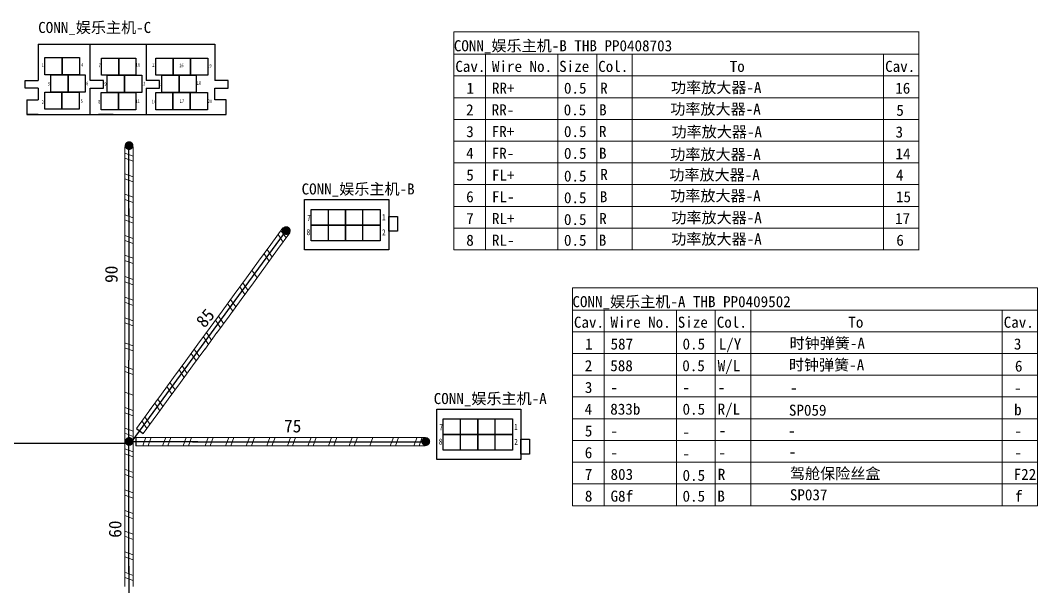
# Model space of a CAD drawing. Header units: millimetres. Extents: x 17 to 3784, y 12 to 1382.
# Drawn here: x 1261.2 to 1377.7, y 765.3 to 830 of the extents above; entities that cross this region are included whole.
import ezdxf

# ---------------------------------------------------------------- set-up
doc = ezdxf.new("R2010")
doc.units = ezdxf.units.MM
doc.styles.add('FangSong_GB2312_Style', font='simfang.ttf')
doc.styles.add('HZ', font='', dxfattribs={"width": 0.7})
doc.styles.add('仿宋_GB2312', font='', dxfattribs={"width": 0.7})
doc.styles.get('HZ').set_extended_font_data('宋体')
doc.styles.get('仿宋_GB2312').set_extended_font_data('宋体')

msp = doc.modelspace()

# ---------------------------------------------------------------- hatches: boundary and pattern name
h = msp.add_hatch(color=0)
edge = h.paths.add_edge_path(flags=0)
edge.add_arc((1273.69, 815.71), 0.507, 180, 540)
h = msp.add_hatch(color=0)
edge = h.paths.add_edge_path(flags=0)
edge.add_arc((1291.68, 805.99), 0.507, 180, 540)
h = msp.add_hatch(color=0)
edge = h.paths.add_edge_path(flags=0)
edge.add_arc((1273.7, 781.88), 0.507, 180, 540)
h = msp.add_hatch(color=0)
edge = h.paths.add_edge_path(flags=0)
edge.add_arc((1307.64, 781.86), 0.507, 180, 540)

# ---------------------------------------------------------------- linework, layer by layer
at = {"color": 0}
for p, q in [((1263.29, 827.32), (1283.51, 827.32)), ((1269.24, 823.15), (1269.24, 827.32)), ((1275.66, 827.32), (1275.66, 823.15)), ((1283.51, 827.32), (1283.51, 823.15)), ((1261.78, 823.15), (1263.29, 823.15)), ((1261.78, 822.28), (1261.78, 823.15)), ((1270.75, 823.15), (1269.24, 823.15)), ((1270.75, 822.28), (1270.75, 823.15)), ((1277.17, 823.15), (1275.66, 823.15)), ((1277.17, 822.28), (1277.17, 823.15)), ((1285.02, 823.15), (1283.51, 823.15)), ((1285.02, 822.28), (1285.02, 823.15)), ((1263.29, 822.28), (1261.78, 822.28)), ((1269.24, 819.28), (1269.24, 822.28)), ((1269.24, 822.28), (1270.75, 822.28)), ((1275.66, 822.28), (1275.66, 819.28)), ((1275.66, 822.28), (1277.17, 822.28)), ((1283.51, 822.28), (1285.02, 822.28)), ((1262, 820.93), (1262, 819.28)), ((1262, 820.93), (1263.29, 820.93)), ((1262, 820.93), (1262, 820.93)), ((1284.81, 820.93), (1283.51, 820.93)), ((1284.81, 819.28), (1284.81, 820.93)), ((1263.29, 819.28), (1262, 819.28)), ((1270.18, 819.29), (1271.88, 819.29)), ((1272.27, 819.28), (1273.96, 819.28)), ((1274.24, 819.26), (1275.94, 819.26)), ((1282.89, 819.28), (1284.81, 819.28)), ((1296.49, 806.62), (1296.49, 808.42)), ((1300.45, 806.62), (1300.45, 808.42)), ((1296.49, 804.82), (1296.49, 806.62)), ((1300.45, 804.82), (1300.45, 806.62)), ((1311.61, 782.66), (1311.61, 784.46)), ((1315.57, 782.66), (1315.57, 784.46)), ((1311.61, 780.86), (1311.61, 782.66)), ((1315.57, 780.86), (1315.57, 782.66))]:
    msp.add_line(p, q, dxfattribs=at)
for p, q in [((1273.19, 815.57), (1274.17, 815.57)), ((1291.29, 806.29), (1292.07, 805.71)), ((1274.46, 782.35), (1274.46, 781.36)), ((1274.52, 783.37), (1275.31, 782.8)), ((1307.57, 782.34), (1307.57, 781.36)), ((1238.6, 781.69), (1273.69, 781.69))]:
    msp.add_line(p, q)
at = {"color": 0, "linetype": 'Continuous', "lineweight": 13}
for points in [[(1310.85, 828.71), (1364.08, 828.71)], [(1310.85, 828.71), (1310.85, 803.79)], [(1364.07, 828.7), (1364.07, 803.79)], [(1310.85, 826.16), (1364.08, 826.16)], [(1314.47, 826.12), (1314.47, 803.79)], [(1322.75, 826.16), (1322.75, 803.79)], [(1327.2, 826.16), (1327.2, 803.79)], [(1331.25, 826.16), (1331.25, 803.79)], [(1360.03, 826.16), (1360.03, 803.79)], [(1310.85, 823.68), (1364.08, 823.68)], [(1310.85, 821.19), (1364.08, 821.19)], [(1310.85, 818.71), (1364.08, 818.71)], [(1310.85, 816.22), (1364.08, 816.22)], [(1310.85, 813.73), (1364.08, 813.73)], [(1310.85, 811.25), (1364.08, 811.25)], [(1310.85, 808.76), (1364.08, 808.76)], [(1310.85, 806.28), (1364.08, 806.28)], [(1310.85, 803.79), (1364.08, 803.79)], [(1324.42, 799.45), (1377.65, 799.45)], [(1324.42, 799.45), (1324.42, 774.53)], [(1377.64, 799.43), (1377.64, 774.53)], [(1324.42, 796.9), (1377.65, 796.9)], [(1328.04, 796.86), (1328.04, 774.53)], [(1336.32, 796.9), (1336.32, 774.53)], [(1340.77, 796.9), (1340.77, 774.53)], [(1344.82, 796.9), (1344.82, 774.53)], [(1373.6, 796.9), (1373.6, 774.53)], [(1324.42, 794.41), (1377.65, 794.41)], [(1324.42, 791.93), (1377.65, 791.93)], [(1324.42, 789.44), (1377.65, 789.44)], [(1324.42, 786.96), (1377.65, 786.96)], [(1324.42, 784.47), (1377.65, 784.47)], [(1324.42, 781.99), (1377.65, 781.99)], [(1324.42, 779.5), (1377.65, 779.5)], [(1324.42, 777.01), (1377.65, 777.01)], [(1324.42, 774.53), (1377.65, 774.53)]]:
    msp.add_lwpolyline(points, dxfattribs=at)
at = {"color": 0}
for points in [[(1263.29, 827.32), (1263.29, 823.15)], [(1263.29, 822.28), (1263.29, 820.93)], [(1283.51, 820.93), (1283.51, 822.28)], [(1262, 819.28), (1277.87, 819.28)], [(1277.87, 819.28), (1283.79, 819.28)]]:
    msp.add_lwpolyline(points, dxfattribs=at)
for points in [[(1266.04, 823.82), (1264.06, 823.82), (1264.06, 825.8), (1266.04, 825.8)], [(1268.02, 823.82), (1266.04, 823.82), (1266.04, 825.8), (1268.02, 825.8)], [(1272.51, 823.75), (1270.53, 823.75), (1270.53, 825.73), (1272.51, 825.73)], [(1274.48, 823.75), (1272.51, 823.75), (1272.51, 825.73), (1274.48, 825.73)], [(1278.74, 823.75), (1276.76, 823.75), (1276.76, 825.73), (1278.74, 825.73)], [(1280.72, 823.75), (1278.74, 823.75), (1278.74, 825.73), (1280.72, 825.73)], [(1282.7, 823.75), (1280.72, 823.75), (1280.72, 825.73), (1282.7, 825.73)], [(1266.71, 821.84), (1264.73, 821.84), (1264.73, 823.82), (1266.71, 823.82)], [(1268.68, 821.84), (1266.71, 821.84), (1266.71, 823.82), (1268.68, 823.82)], [(1273.17, 821.78), (1271.19, 821.78), (1271.19, 823.75), (1273.17, 823.75)], [(1275.15, 821.78), (1273.17, 821.78), (1273.17, 823.75), (1275.15, 823.75)], [(1279.41, 821.78), (1277.43, 821.78), (1277.43, 823.75), (1279.41, 823.75)], [(1281.38, 821.78), (1279.41, 821.78), (1279.41, 823.75), (1281.38, 823.75)], [(1266.01, 819.86), (1264.04, 819.86), (1264.04, 821.84), (1266.01, 821.84)], [(1267.99, 819.86), (1266.01, 819.86), (1266.01, 821.84), (1267.99, 821.84)], [(1272.48, 819.8), (1270.5, 819.8), (1270.5, 821.78), (1272.48, 821.78)], [(1274.46, 819.8), (1272.48, 819.8), (1272.48, 821.78), (1274.46, 821.78)], [(1278.71, 819.8), (1276.74, 819.8), (1276.74, 821.78), (1278.71, 821.78)], [(1280.69, 819.8), (1278.71, 819.8), (1278.71, 821.78), (1280.69, 821.78)], [(1282.67, 819.8), (1280.69, 819.8), (1280.69, 821.78), (1282.67, 821.78)], [(1298.47, 806.62), (1294.51, 806.62), (1294.51, 808.42), (1298.47, 808.42)], [(1302.42, 806.62), (1298.47, 806.62), (1298.47, 808.42), (1302.42, 808.42)], [(1303.4, 807.62), (1304.39, 807.62), (1304.39, 805.91), (1303.4, 805.91)], [(1298.47, 804.82), (1294.51, 804.82), (1294.51, 806.62), (1298.47, 806.62)], [(1302.42, 804.82), (1298.47, 804.82), (1298.47, 806.62), (1302.42, 806.62)], [(1313.59, 782.66), (1309.64, 782.66), (1309.64, 784.46), (1313.59, 784.46)], [(1317.55, 782.66), (1313.59, 782.66), (1313.59, 784.46), (1317.55, 784.46)], [(1313.59, 780.86), (1309.64, 780.86), (1309.64, 782.66), (1313.59, 782.66)], [(1317.55, 780.86), (1313.59, 780.86), (1313.59, 782.66), (1317.55, 782.66)], [(1318.53, 782.13), (1319.52, 782.13), (1319.52, 780.42), (1318.53, 780.42)]]:
    msp.add_lwpolyline(points, close=True, dxfattribs=at)
at = {"color": 7, "linetype": 'Continuous', "lineweight": 0}
for points in [[(1273.19, 813.21), (1273.19, 815.56)], [(1273.19, 814.86), (1274.17, 814.51)], [(1274.17, 815.56), (1274.17, 813.21)], [(1273.19, 814.27), (1274.17, 813.92)], [(1273.19, 810.86), (1273.19, 813.21)], [(1274.17, 813.21), (1274.17, 810.86)], [(1273.19, 812.5), (1274.17, 812.15)], [(1273.19, 811.92), (1274.17, 811.56)], [(1273.19, 808.5), (1273.19, 810.86)], [(1274.17, 810.86), (1274.17, 808.5)], [(1273.19, 810.15), (1274.17, 809.8)], [(1273.19, 809.56), (1274.17, 809.21)], [(1273.19, 806.15), (1273.19, 808.5)], [(1274.17, 808.5), (1274.17, 806.15)], [(1274.17, 807.44), (1273.19, 807.79)], [(1274.17, 806.85), (1273.19, 807.21)], [(1273.19, 803.79), (1273.19, 806.15)], [(1274.17, 806.15), (1274.17, 803.79)], [(1289.9, 804.4), (1291.29, 806.3)], [(1292.08, 805.72), (1290.69, 803.82)], [(1291.31, 804.68), (1290.73, 805.54)], [(1291.66, 805.15), (1291.07, 806.02)], [(1274.17, 805.09), (1273.19, 805.44)], [(1274.17, 804.5), (1273.19, 804.85)], [(1288.51, 802.49), (1289.9, 804.4)], [(1273.19, 801.44), (1273.19, 803.79)], [(1274.17, 803.79), (1274.17, 801.44)], [(1289.14, 803.35), (1289.72, 802.49)], [(1290.69, 803.82), (1289.3, 801.92)], [(1289.48, 803.83), (1290.07, 802.96)], [(1274.15, 802.82), (1273.17, 803.17)], [(1274.15, 802.23), (1273.17, 802.58)], [(1287.12, 800.59), (1288.51, 802.49)], [(1273.19, 799.08), (1273.19, 801.44)], [(1274.17, 801.44), (1274.17, 799.08)], [(1287.75, 801.45), (1288.33, 800.59)], [(1289.3, 801.92), (1287.91, 800.02)], [(1274.17, 800.38), (1273.19, 800.73)], [(1274.17, 799.79), (1273.19, 800.14)], [(1285.73, 798.69), (1287.12, 800.59)], [(1287.91, 800.02), (1286.52, 798.12)], [(1286.7, 800.02), (1287.29, 799.16)], [(1273.19, 796.73), (1273.19, 799.08)], [(1274.17, 799.08), (1274.17, 796.73)], [(1284.34, 796.79), (1285.73, 798.69)], [(1286.36, 799.55), (1286.94, 798.69)], [(1274.17, 798.02), (1273.19, 798.38)], [(1274.17, 797.43), (1273.19, 797.79)], [(1284.97, 797.65), (1285.55, 796.79)], [(1286.52, 798.12), (1285.13, 796.22)], [(1285.31, 798.12), (1285.9, 797.26)], [(1273.19, 793.37), (1273.19, 796.73)], [(1274.17, 796.73), (1274.17, 793.29)], [(1282.95, 794.89), (1284.34, 796.79)], [(1283.92, 796.22), (1284.51, 795.36)], [(1274.17, 795.67), (1273.19, 796.02)], [(1274.17, 795.08), (1273.19, 795.43)], [(1283.58, 795.75), (1284.16, 794.88)], [(1285.13, 796.22), (1283.74, 794.31)], [(1281.56, 792.99), (1282.95, 794.89)], [(1283.74, 794.32), (1282.35, 792.41)], [(1282.53, 794.32), (1283.12, 793.46)], [(1274.15, 792.81), (1273.17, 793.17)], [(1273.19, 791.17), (1273.19, 793.52)], [(1274.17, 793.52), (1274.17, 791.17)], [(1280.17, 791.09), (1281.56, 792.99)], [(1282.19, 793.85), (1282.77, 792.98)], [(1274.15, 792.23), (1273.17, 792.58)], [(1280.8, 791.95), (1281.38, 791.08)], [(1282.35, 792.42), (1280.96, 790.51)], [(1281.14, 792.42), (1281.73, 791.56)], [(1273.19, 788.81), (1273.19, 791.17)], [(1273.19, 790.46), (1274.17, 790.11)], [(1274.16, 791.17), (1274.17, 788.81)], [(1278.78, 789.19), (1280.17, 791.09)], [(1280.96, 790.52), (1279.57, 788.61)], [(1279.75, 790.52), (1280.34, 789.66)], [(1273.19, 789.87), (1274.17, 789.52)], [(1279.41, 790.05), (1279.99, 789.18)], [(1273.19, 786.46), (1273.19, 788.81)], [(1274.16, 788.81), (1274.17, 786.46)], [(1277.39, 787.29), (1278.78, 789.19)], [(1278.02, 788.15), (1278.6, 787.28)], [(1279.57, 788.61), (1278.18, 786.71)], [(1278.36, 788.62), (1278.95, 787.76)], [(1273.19, 787.52), (1274.17, 787.16)], [(1276, 785.39), (1277.39, 787.29)], [(1273.19, 784.1), (1273.19, 786.46)], [(1273.19, 785.75), (1274.17, 785.4)], [(1274.16, 786.46), (1274.17, 784.1)], [(1276.63, 786.25), (1277.21, 785.38)], [(1278.18, 786.71), (1276.79, 784.81)], [(1276.97, 786.72), (1277.56, 785.86)], [(1273.19, 785.16), (1274.17, 784.81)], [(1274.52, 783.37), (1276.24, 785.71)], [(1276.88, 784.93), (1275.32, 782.8)], [(1276.08, 783.84), (1275.5, 784.7)], [(1273.19, 781.75), (1273.19, 784.1)], [(1274.16, 784.1), (1274.17, 781.75)], [(1275.73, 783.37), (1275.15, 784.23)], [(1273.19, 783.4), (1274.17, 783.04)], [(1273.19, 782.81), (1274.17, 782.46)], [(1274.47, 782.34), (1276.83, 782.34)], [(1275.27, 781.38), (1275.62, 782.36)], [(1275.86, 781.38), (1276.21, 782.36)], [(1276.83, 782.34), (1279.18, 782.34)], [(1277.53, 781.36), (1277.89, 782.34)], [(1278.12, 781.36), (1278.48, 782.34)], [(1279.18, 782.34), (1282.08, 782.34)], [(1279.89, 781.36), (1280.24, 782.34)], [(1280.48, 781.36), (1280.83, 782.34)], [(1281.68, 782.34), (1284.04, 782.34)], [(1282.74, 782.34), (1282.39, 781.36)], [(1283.33, 782.34), (1282.98, 781.36)], [(1284.04, 782.34), (1286.39, 782.34)], [(1285.1, 782.34), (1284.74, 781.36)], [(1285.68, 782.34), (1285.33, 781.36)], [(1286.39, 782.34), (1288.75, 782.34)], [(1287.45, 782.34), (1287.1, 781.36)], [(1288.04, 782.34), (1287.69, 781.36)], [(1288.75, 782.34), (1291.1, 782.34)], [(1289.8, 782.34), (1289.45, 781.36)], [(1290.39, 782.34), (1290.04, 781.36)], [(1291.1, 782.34), (1293.45, 782.34)], [(1292.16, 782.34), (1291.81, 781.36)], [(1292.75, 782.34), (1292.39, 781.36)], [(1293.45, 782.34), (1295.81, 782.34)], [(1294.51, 782.34), (1294.16, 781.36)], [(1295.1, 782.34), (1294.75, 781.36)], [(1295.81, 782.34), (1298.16, 782.34)], [(1296.87, 782.34), (1296.51, 781.36)], [(1297.46, 782.34), (1297.1, 781.36)], [(1298.16, 782.34), (1300.52, 782.34)], [(1299.22, 782.34), (1298.87, 781.36)], [(1299.81, 782.34), (1299.46, 781.36)], [(1300.52, 782.34), (1302.87, 782.34)], [(1301.58, 782.34), (1301.22, 781.36)], [(1302.87, 782.34), (1305.23, 782.34)], [(1303.93, 782.34), (1303.58, 781.36)], [(1304.52, 782.34), (1304.17, 781.36)], [(1305.23, 782.34), (1307.58, 782.34)], [(1306.29, 781.37), (1306.64, 782.35)], [(1306.87, 781.37), (1307.23, 782.35)], [(1273.19, 779.39), (1273.19, 781.75)], [(1274.16, 781.75), (1274.17, 779.39)], [(1276.83, 781.36), (1274.47, 781.36)], [(1279.18, 781.36), (1276.83, 781.36)], [(1281.82, 781.36), (1279.18, 781.36)], [(1284.04, 781.36), (1281.68, 781.36)], [(1286.39, 781.36), (1284.04, 781.36)], [(1288.75, 781.36), (1286.39, 781.36)], [(1291.1, 781.36), (1288.75, 781.36)], [(1293.45, 781.36), (1291.1, 781.36)], [(1295.81, 781.36), (1293.45, 781.36)], [(1298.16, 781.36), (1295.81, 781.36)], [(1300.52, 781.36), (1298.16, 781.36)], [(1302.87, 781.36), (1300.52, 781.36)], [(1305.23, 781.36), (1302.87, 781.36)], [(1307.58, 781.36), (1305.23, 781.36)], [(1273.19, 781.04), (1274.17, 780.69)], [(1273.19, 780.45), (1274.17, 780.1)], [(1273.19, 777.04), (1273.19, 779.39)], [(1274.16, 779.39), (1274.17, 777.04)], [(1273.19, 778.69), (1274.17, 778.34)], [(1273.19, 778.1), (1274.17, 777.75)], [(1273.19, 774.69), (1273.19, 777.04)], [(1274.16, 777.04), (1274.17, 774.69)], [(1273.19, 776.33), (1274.17, 775.98)], [(1273.19, 775.75), (1274.17, 775.39)], [(1273.19, 772.33), (1273.19, 774.69)], [(1274.16, 774.69), (1274.17, 772.33)], [(1273.19, 773.98), (1274.17, 773.63)], [(1273.19, 773.39), (1274.17, 773.04)], [(1273.19, 769.98), (1273.19, 772.33)], [(1274.16, 772.33), (1274.17, 769.98)], [(1273.19, 771.63), (1274.17, 771.27)], [(1273.19, 771.04), (1274.17, 770.68)], [(1273.19, 767.62), (1273.19, 769.98)], [(1274.16, 769.98), (1274.17, 767.62)], [(1273.19, 769.27), (1274.17, 768.92)], [(1273.19, 768.68), (1274.17, 768.33)], [(1273.19, 765.27), (1273.19, 767.62)], [(1274.17, 767.62), (1274.17, 765.27)], [(1274.17, 766.56), (1273.19, 766.92)], [(1274.17, 765.98), (1273.19, 766.33)]]:
    msp.add_lwpolyline(points, dxfattribs=at)
at = {"color": 7, "linetype": 'Continuous', "lineweight": 25}
for points in [[(1273.68, 807.75), (1273.68, 815.48)], [(1273.68, 808.51), (1273.68, 791.17)], [(1273.73, 781.49), (1291.67, 805.98)], [(1273.68, 766.87), (1273.68, 791.17)], [(1281.54, 781.85), (1273.62, 781.85)], [(1280.93, 781.85), (1307.55, 781.85)], [(1273.68, 767.63), (1273.68, 759.63)]]:
    msp.add_lwpolyline(points, dxfattribs=at)
for points in [[(1293.78, 809.53), (1303.41, 809.53), (1303.41, 803.78), (1293.78, 803.78)], [(1308.91, 785.57), (1318.53, 785.57), (1318.53, 779.82), (1308.91, 779.82)]]:
    msp.add_lwpolyline(points, close=True)
at = {"color": 7, "linetype": 'Continuous', "lineweight": 13}
for points in [[(1273.68, 808.5), (1273.68, 791.17)], [(1290.3, 804.11), (1276.42, 785.13)], [(1273.68, 791.17), (1273.68, 767.66)], [(1281.53, 781.85), (1273.62, 781.85)], [(1305.23, 781.85), (1281.72, 781.85)], [(1273.68, 767.62), (1273.68, 759.63)]]:
    msp.add_lwpolyline(points, dxfattribs=at)

# ---------------------------------------------------------------- texts
at = {"color": 0, "linetype": 'Continuous', "style": 'FangSong_GB2312_Style'}
for s, height, p in [('CONN_娱乐主机-C', 1.2655, (1263.29, 828.59)), ('CONN_娱乐主机-B THB PP0408703', 1.2655, (1310.85, 826.5)), ('Cav.', 1.265, (1311.02, 824.14)), ('Wire No.', 1.265, (1315.21, 824.14)), ('Size', 1.265, (1322.9, 824.14)), ('Col.', 1.265, (1327.37, 824.14)), ('To', 1.265, (1342.42, 824.14)), ('Cav.', 1.265, (1360.2, 824.14)), ('功率放大器-A', 1.265, (1335.7, 821.73)), ('1', 1.27, (1312.3, 821.65)), ('RR+', 1.265, (1315.21, 821.65)), ('0.5', 1.265, (1323.45, 821.65)), ('R', 1.27, (1327.59, 821.65)), ('16', 1.265, (1361.36, 821.65)), ('功率放大器-A', 1.265, (1335.62, 819.26)), ('2', 1.27, (1312.25, 819.17)), ('RR-', 1.265, (1315.18, 819.17)), ('0.5', 1.265, (1323.42, 819.17)), ('B', 1.27, (1327.47, 819.17)), ('5', 1.27, (1361.48, 819.12)), ('3', 1.27, (1312.27, 816.68)), ('FR+', 1.265, (1315.18, 816.69)), ('0.5', 1.265, (1323.45, 816.69)), ('R', 1.27, (1327.46, 816.69)), ('功率放大器-A', 1.265, (1335.76, 816.65)), ('3', 1.27, (1361.39, 816.63)), ('4', 1.27, (1312.25, 814.2)), ('FR-', 1.265, (1315.18, 814.2)), ('0.5', 1.265, (1323.45, 814.2)), ('B', 1.27, (1327.46, 814.2)), ('功率放大器-A', 1.265, (1335.62, 814.08)), ('14', 1.265, (1361.39, 814.15)), ('5', 1.27, (1312.27, 811.71)), ('FL+', 1.265, (1315.21, 811.71)), ('0.5', 1.265, (1323.45, 811.6)), ('R', 1.27, (1327.6, 811.78)), ('功率放大器-A', 1.265, (1335.51, 811.73)), ('4', 1.27, (1361.44, 811.71)), ('CONN_娱乐主机-B', 1.2655, (1293.43, 810.12)), ('6', 1.27, (1312.26, 809.23)), ('FL-', 1.265, (1315.21, 809.23)), ('0.5', 1.265, (1323.45, 809.12)), ('B', 1.27, (1327.55, 809.23)), ('功率放大器-A', 1.265, (1335.61, 809.34)), ('15', 1.265, (1361.44, 809.23)), ('7', 1.27, (1312.26, 806.74)), ('RL+', 1.265, (1315.21, 806.74)), ('0.5', 1.265, (1323.45, 806.63)), ('R', 1.27, (1327.48, 806.74)), ('功率放大器-A', 1.265, (1335.74, 806.84)), ('17', 1.265, (1361.34, 806.74)), ('功率放大器-A', 1.265, (1335.73, 804.4)), ('8', 1.27, (1312.27, 804.26)), ('RL-', 1.265, (1315.21, 804.26)), ('0.5', 1.265, (1323.45, 804.26)), ('B', 1.27, (1327.43, 804.26)), ('6', 1.27, (1361.48, 804.26)), ('CONN_娱乐主机-A THB PP0409502', 1.2655, (1324.42, 797.23)), ('Cav.', 1.265, (1324.59, 794.88)), ('Wire No.', 1.265, (1328.78, 794.88)), ('Size', 1.265, (1336.47, 794.88)), ('Col.', 1.265, (1340.94, 794.88)), ('To', 1.265, (1355.99, 794.88)), ('Cav.', 1.265, (1373.77, 794.88)), ('时钟弹簧-A', 1.265, (1349.27, 792.47)), ('1', 1.27, (1325.87, 792.39)), ('587', 1.265, (1328.78, 792.39)), ('0.5', 1.265, (1337.02, 792.39)), ('L/Y', 1.265, (1341.16, 792.39)), ('3', 1.27, (1374.93, 792.39)), ('2', 1.27, (1325.83, 789.91)), ('588', 1.265, (1328.75, 789.91)), ('0.5', 1.265, (1336.99, 789.91)), ('时钟弹簧-A', 1.265, (1349.19, 790)), ('6', 1.27, (1375.05, 789.86)), ('3', 1.27, (1325.84, 787.42)), ('CONN_娱乐主机-A', 1.2655, (1308.55, 786.15)), ('-', 1.27, (1328.75, 787.42)), ('-', 1.27, (1337.02, 787.42)), ('-', 1.27, (1341.03, 787.42)), ('-', 1.27, (1349.33, 787.39)), ('-', 1.27, (1374.96, 787.37)), ('4', 1.27, (1325.82, 784.93)), ('833b ', 1.265, (1328.75, 784.94)), ('0.5', 1.265, (1337.02, 784.94)), ('R/L', 1.265, (1341.03, 784.94)), ('SP059', 1.265, (1349.19, 784.82)), ('b', 1.27, (1374.96, 784.88)), ('5', 1.27, (1325.84, 782.45)), ('-', 1.27, (1328.78, 782.45)), ('-', 1.27, (1337.02, 782.34)), ('-', 1.27, (1341.17, 782.51)), ('-', 1.27, (1349.09, 782.47)), ('-', 1.27, (1375.01, 782.45)), ('6', 1.27, (1325.83, 779.96)), ('-', 1.27, (1328.78, 779.96)), ('-', 1.27, (1337.02, 779.85)), ('-', 1.27, (1341.12, 779.96)), ('-', 1.27, (1349.18, 780.07)), ('-', 1.27, (1375.01, 779.96)), ('驾舱保险丝盒', 1.265, (1349.31, 777.58)), ('7', 1.27, (1325.83, 777.48)), ('803', 1.265, (1328.78, 777.48)), ('0.5', 1.265, (1337.02, 777.37)), ('R', 1.27, (1341.05, 777.48)), ('F22', 1.265, (1374.91, 777.48)), ('8', 1.27, (1325.84, 774.99)), ('G8f', 1.265, (1328.78, 774.99)), ('0.5', 1.265, (1337.02, 774.99)), ('B', 1.27, (1341, 774.99)), ('SP037', 1.265, (1349.3, 775.14)), ('f', 1.27, (1375.05, 774.99))]:
    msp.add_text(s, height=height, dxfattribs=at).set_placement(p)
at = {"color": 7, "linetype": 'Continuous', "style": 'FangSong_GB2312_Style'}
for s, rotation, p in [('90', 90, (1272.38, 800.01)), ('85', 50.3151, (1282.33, 794.77)), ('60', 90, (1272.81, 770.86))]:
    msp.add_text(s, height=1.447, rotation=rotation, dxfattribs=at).set_placement(p)
at = {"color": 1, "linetype": 'Continuous', "style": 'FangSong_GB2312_Style'}
msp.add_text('W/L', height=1.265, dxfattribs=at).set_placement((1341.04, 789.91))
at = {"color": 7, "linetype": 'Continuous', "style": 'FangSong_GB2312_Style'}
msp.add_text('75', height=1.447, dxfattribs=at).set_placement((1291.43, 782.91))
at = {"color": 0}
for s, insert, char_height, width, attachment_point, style in [('1', (1263.82, 824.69), 0.424, 0.6588, 8, 'HZ'), ('4', (1268.33, 824.73), 0.424, 0.6588, 8, 'HZ'), ('7', (1270.33, 824.68), 0.424, 0.6588, 8, 'HZ'), ('10', (1274.69, 824.73), 0.424, 0.6588, 8, 'HZ'), ('13', (1276.57, 824.71), 0.424, 0.6588, 8, 'HZ'), ('16', (1279.68, 824.67), 0.424, 0.6588, 8, 'HZ'), ('19', (1282.89, 824.62), 0.424, 0.6588, 8, 'HZ'), ('3', (1264.49, 822.58), 0.424, 0.6588, 8, 'HZ'), ('6', (1268.91, 822.6), 0.424, 0.6588, 8, 'HZ'), ('12', (1275.31, 822.59), 0.424, 0.6588, 8, 'HZ'), ('18', (1281.68, 822.65), 0.424, 1.433, 8, 'HZ'), ('9', (1270.99, 822.54), 0.424, 0.6588, 8, 'HZ'), ('15', (1277.28, 822.55), 0.424, 0.6588, 8, 'HZ'), ('2', (1263.81, 820.46), 0.424, 0.6588, 8, 'HZ'), ('5', (1268.27, 820.58), 0.424, 0.6588, 8, 'HZ'), ('8', (1270.28, 820.52), 0.424, 0.6588, 8, 'HZ'), ('11', (1274.68, 820.57), 0.424, 0.6588, 8, 'HZ'), ('14', (1276.53, 820.55), 0.424, 0.6588, 8, 'HZ'), ('17', (1279.74, 820.6), 0.424, 0.6588, 8, 'HZ'), ('20', (1282.94, 820.56), 0.424, 1.562, 8, 'HZ'), ('7', (1294.07, 807.81), 0.706, 0.2664, 1, '仿宋_GB2312'), ('1', (1302.63, 807.87), 0.706, 0.2005, 1, '仿宋_GB2312'), ('8', (1294.01, 806.17), 0.706, 0.2802, 1, '仿宋_GB2312'), ('2', (1302.64, 806.14), 0.706, 0.2719, 1, '仿宋_GB2312'), ('7', (1309.2, 783.85), 0.706, 0.2664, 1, '仿宋_GB2312'), ('1', (1317.76, 783.9), 0.706, 0.2005, 1, '仿宋_GB2312'), ('8', (1309.13, 782.21), 0.706, 0.2802, 1, '仿宋_GB2312'), ('2', (1317.77, 782.18), 0.706, 0.2719, 1, '仿宋_GB2312')]:
    msp.add_mtext(s, dxfattribs=dict(at, insert=insert, char_height=char_height, width=width, attachment_point=attachment_point, style=style))

doc.saveas('drawing.dxf')
